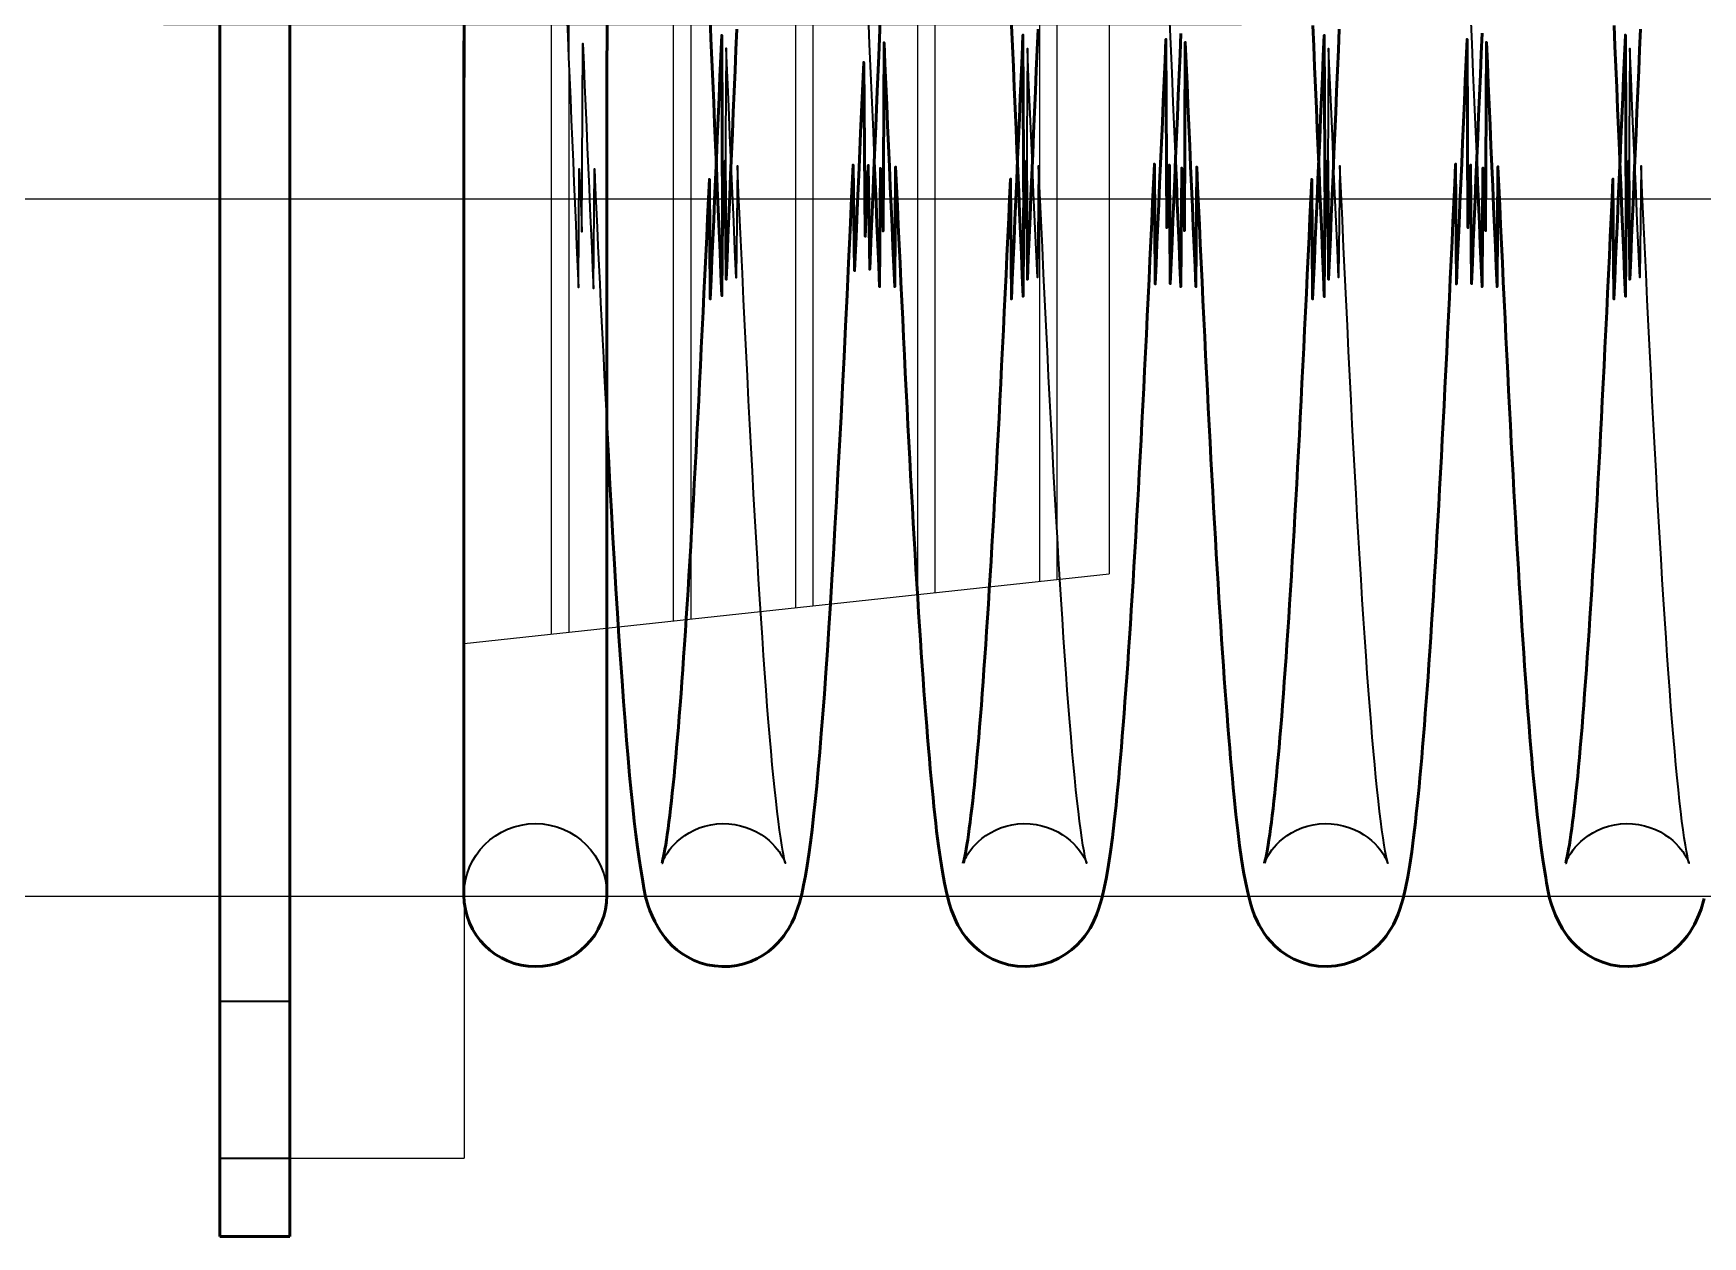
# Model space of a CAD drawing. Header units: millimetres. Extents: x 1448 to 104164, y -19509 to -89.
# Drawn here: x 83556.3 to 83652, y -3072.1 to -3003.2 of the extents above; entities that cross this region are included whole.
import ezdxf

# ---------------------------------------------------------------- set-up
doc = ezdxf.new("R2010")
doc.units = ezdxf.units.MM
doc.header["$LTSCALE"] = 60
doc.header["$MEASUREMENT"] = 0
doc.linetypes.add('CENTERX2', pattern=[101.6, 63.5, -12.7, 12.7, -12.7])
doc.layers.get('0').update_dxf_attribs({"linetype": 'CONTINUOUS'})
doc.layers.add('가려진 것(ISO)', color=7, linetype='CONTINUOUS', lineweight=35)
doc.layers.add('가시적인 것(ISO)', color=7, linetype='CONTINUOUS', lineweight=50)

# ---------------------------------------------------------------- blocks, each defined once
blk = doc.blocks.new('gf')
at = {"color": 3}
for p, q in [((21501219.188, -50950300.35), (21501219.188, -50950430.35)), ((21501229.188, -50950300.35), (21501219.188, -50950300.35)), ((21501229.188, -50950300.35), (21501229.188, -50950430.35)), ((21501219.188, -50950329.85), (21501182.188, -50950333.85)), ((21501207.188, -50950331.148), (21501207.188, -50950399.553)), ((21501213.188, -50950330.499), (21501213.188, -50950400.202)), ((21501214.188, -50950330.391), (21501214.188, -50950400.31)), ((21501199.188, -50950332.012), (21501199.188, -50950398.688)), ((21501200.188, -50950331.904), (21501200.188, -50950398.796)), ((21501206.188, -50950331.256), (21501206.188, -50950399.445)), ((21501192.188, -50950332.769), (21501192.188, -50950397.931)), ((21501193.188, -50950332.661), (21501193.188, -50950398.039)), ((21501182.188, -50950333.85), (21501182.188, -50950396.85)), ((21501185.188, -50950333.526), (21501185.188, -50950397.175)), ((21501186.188, -50950333.418), (21501186.188, -50950397.283)), ((21501219.188, -50950400.85), (21501182.188, -50950396.85)), ((21501229.188, -50950430.35), (21501219.188, -50950430.35))]:
    blk.add_line(p, q, dxfattribs=at)
at = {"color": 1, "linetype": 'CENTERX2'}
blk.add_line((21501236.43, -50950365.35), (21501174.603, -50950365.35), dxfattribs=at)
blk = doc.blocks.new('토션스프링1')
at = {"layer": '가려진 것(ISO)', "flags": 128}
for points in [[(21463404.928, -50955458.59), (21463404.856, -50955460.254), (21463404.785, -50955461.927), (21463404.713, -50955463.607), (21463404.641, -50955465.293), (21463404.569, -50955466.981)], [(21463422.204, -50955458.591), (21463422.132, -50955460.254), (21463422.06, -50955461.926), (21463421.989, -50955463.606), (21463421.917, -50955465.292), (21463421.845, -50955466.982)], [(21463439.479, -50955458.613), (21463439.407, -50955460.277), (21463439.335, -50955461.947), (21463439.264, -50955463.622), (21463439.192, -50955465.301), (21463439.121, -50955466.981)], [(21463456.753, -50955458.644), (21463456.702, -50955459.828), (21463456.651, -50955461.016), (21463456.6, -50955462.209), (21463456.549, -50955463.405), (21463456.497, -50955464.604), (21463456.446, -50955465.805), (21463456.395, -50955467.008), (21463456.344, -50955468.212), (21463456.293, -50955469.416), (21463456.242, -50955470.62), (21463456.191, -50955471.823), (21463456.14, -50955473.024), (21463456.09, -50955474.226), (21463456.039, -50955467.429), (21463455.988, -50955468.632), (21463455.937, -50955469.834), (21463455.886, -50955471.036), (21463455.835, -50955460.236), (21463455.783, -50955461.434), (21463455.732, -50955462.629), (21463455.681, -50955463.82), (21463455.63, -50955465.008), (21463455.579, -50955466.191), (21463455.528, -50955467.368), (21463455.477, -50955468.54), (21463455.426, -50955469.705), (21463455.375, -50955470.864), (21463455.324, -50955472.014), (21463455.273, -50955473.157), (21463455.222, -50955474.291), (21463455.171, -50955467.418), (21463455.12, -50955468.54), (21463455.069, -50955469.653), (21463455.018, -50955470.759), (21463454.967, -50955471.857), (21463454.916, -50955472.946), (21463454.865, -50955474.026), (21463454.814, -50955475.096), (21463454.762, -50955476.155), (21463454.711, -50955477.203), (21463454.66, -50955478.24), (21463454.609, -50955479.265), (21463454.558, -50955480.277), (21463454.507, -50955481.277), (21463454.456, -50955482.262)], [(21463399.472, -50955507.244), (21463399.467, -50955507.229), (21463399.447, -50955507.177), (21463399.407, -50955507.083), (21463399.336, -50955506.94), (21463399.285, -50955506.847), (21463399.22, -50955506.739), (21463399.139, -50955506.616), (21463399.039, -50955506.478), (21463398.916, -50955506.325), (21463398.768, -50955506.162), (21463398.595, -50955505.993), (21463398.394, -50955505.821), (21463398.163, -50955505.652), (21463397.906, -50955505.491), (21463397.626, -50955505.344), (21463397.326, -50955505.217), (21463397.007, -50955505.113), (21463396.673, -50955505.035), (21463396.33, -50955504.985), (21463395.983, -50955504.965), (21463395.636, -50955504.976), (21463395.291, -50955505.017), (21463394.954, -50955505.087), (21463394.631, -50955505.183), (21463394.324, -50955505.304), (21463394.038, -50955505.445), (21463393.774, -50955505.603), (21463393.535, -50955505.77), (21463393.325, -50955505.941), (21463393.143, -50955506.112), (21463392.988, -50955506.278), (21463392.859, -50955506.433), (21463392.752, -50955506.574), (21463392.665, -50955506.702), (21463392.596, -50955506.815), (21463392.541, -50955506.913), (21463392.464, -50955507.065), (21463392.42, -50955507.166), (21463392.398, -50955507.223), (21463392.391, -50955507.244), (21463392.394, -50955507.234), (21463392.404, -50955507.197), (21463392.42, -50955507.136), (21463392.44, -50955507.055), (21463392.486, -50955506.836), (21463392.541, -50955506.549), (21463392.601, -50955506.199), (21463392.666, -50955505.792), (21463392.732, -50955505.333), (21463392.799, -50955504.828), (21463392.866, -50955504.275), (21463392.934, -50955503.674), (21463393.003, -50955503.027), (21463393.073, -50955502.336), (21463393.143, -50955501.601), (21463393.214, -50955500.825), (21463393.285, -50955500.007), (21463393.356, -50955499.15), (21463393.427, -50955498.254), (21463393.498, -50955497.322), (21463393.57, -50955496.353), (21463393.641, -50955495.35), (21463393.712, -50955494.31), (21463393.783, -50955493.232), (21463393.854, -50955492.119), (21463393.926, -50955490.971), (21463393.997, -50955489.79), (21463394.069, -50955488.577), (21463394.141, -50955487.333), (21463394.212, -50955486.061), (21463394.284, -50955484.76), (21463394.355, -50955483.433), (21463394.427, -50955482.08), (21463394.498, -50955480.703), (21463394.57, -50955479.301), (21463394.641, -50955477.873), (21463394.713, -50955476.418), (21463394.784, -50955474.94), (21463394.856, -50955473.44), (21463394.928, -50955471.919), (21463395, -50955470.378), (21463395.071, -50955468.82), (21463395.143, -50955467.246), (21463395.215, -50955473.657), (21463395.287, -50955472.056), (21463395.358, -50955470.443), (21463395.429, -50955468.82), (21463395.501, -50955467.183), (21463395.572, -50955465.534), (21463395.644, -50955463.872), (21463395.716, -50955462.202), (21463395.788, -50955460.523), (21463395.859, -50955470.837), (21463395.931, -50955469.147)], [(21463416.747, -50955507.244), (21463416.743, -50955507.229), (21463416.723, -50955507.177), (21463416.682, -50955507.083), (21463416.612, -50955506.94), (21463416.561, -50955506.847), (21463416.496, -50955506.739), (21463416.415, -50955506.617), (21463416.315, -50955506.478), (21463416.192, -50955506.326), (21463416.045, -50955506.163), (21463415.871, -50955505.994), (21463415.67, -50955505.822), (21463415.439, -50955505.652), (21463415.183, -50955505.491), (21463414.903, -50955505.344), (21463414.603, -50955505.217), (21463414.284, -50955505.114), (21463413.95, -50955505.035), (21463413.607, -50955504.985), (21463413.261, -50955504.965), (21463412.913, -50955504.976), (21463412.568, -50955505.017), (21463412.232, -50955505.086), (21463411.908, -50955505.182), (21463411.602, -50955505.303), (21463411.315, -50955505.445), (21463411.051, -50955505.602), (21463410.812, -50955505.768), (21463410.602, -50955505.94), (21463410.42, -50955506.111), (21463410.265, -50955506.277), (21463410.135, -50955506.432), (21463410.028, -50955506.572), (21463409.94, -50955506.699), (21463409.87, -50955506.811), (21463409.814, -50955506.91), (21463409.739, -50955507.065), (21463409.696, -50955507.166), (21463409.674, -50955507.224), (21463409.667, -50955507.244), (21463409.67, -50955507.234), (21463409.68, -50955507.197), (21463409.695, -50955507.137), (21463409.714, -50955507.056), (21463409.761, -50955506.837), (21463409.817, -50955506.547), (21463409.879, -50955506.195), (21463409.943, -50955505.788), (21463410.008, -50955505.333), (21463410.074, -50955504.827), (21463410.141, -50955504.272), (21463410.21, -50955503.671), (21463410.279, -50955503.023), (21463410.349, -50955502.331), (21463410.419, -50955501.596), (21463410.49, -50955500.819), (21463410.561, -50955500.001), (21463410.632, -50955499.144), (21463410.703, -50955498.25), (21463410.775, -50955497.319), (21463410.845, -50955496.352), (21463410.916, -50955495.347), (21463410.988, -50955494.304), (21463411.059, -50955493.225), (21463411.13, -50955492.111), (21463411.202, -50955490.962), (21463411.274, -50955489.781), (21463411.345, -50955488.569), (21463411.417, -50955487.327), (21463411.488, -50955486.056), (21463411.56, -50955484.757), (21463411.631, -50955483.432), (21463411.703, -50955482.082), (21463411.774, -50955480.705), (21463411.845, -50955479.3), (21463411.917, -50955477.869), (21463411.989, -50955476.413), (21463412.06, -50955474.934), (21463412.132, -50955473.434), (21463412.204, -50955471.913), (21463412.276, -50955470.373), (21463412.347, -50955468.817), (21463412.419, -50955467.245), (21463412.491, -50955473.659), (21463412.562, -50955472.061), (21463412.633, -50955470.451), (21463412.705, -50955468.826), (21463412.776, -50955467.186), (21463412.848, -50955465.534), (21463412.92, -50955463.872), (21463412.992, -50955462.2), (21463413.063, -50955460.521), (21463413.135, -50955470.836), (21463413.207, -50955469.147)], [(21463434.023, -50955507.244), (21463434.018, -50955507.229), (21463433.999, -50955507.177), (21463433.958, -50955507.083), (21463433.887, -50955506.94), (21463433.836, -50955506.847), (21463433.772, -50955506.739), (21463433.69, -50955506.616), (21463433.59, -50955506.478), (21463433.467, -50955506.325), (21463433.32, -50955506.162), (21463433.146, -50955505.993), (21463432.945, -50955505.821), (21463432.715, -50955505.652), (21463432.458, -50955505.491), (21463432.178, -50955505.344), (21463431.877, -50955505.217), (21463431.558, -50955505.113), (21463431.225, -50955505.035), (21463430.882, -50955504.985), (21463430.534, -50955504.965), (21463430.187, -50955504.976), (21463429.843, -50955505.017), (21463429.506, -50955505.087), (21463429.182, -50955505.183), (21463428.876, -50955505.304), (21463428.589, -50955505.445), (21463428.325, -50955505.602), (21463428.087, -50955505.77), (21463427.877, -50955505.941), (21463427.695, -50955506.112), (21463427.54, -50955506.278), (21463427.41, -50955506.433), (21463427.304, -50955506.574), (21463427.217, -50955506.702), (21463427.147, -50955506.815), (21463427.092, -50955506.913), (21463427.016, -50955507.065), (21463426.972, -50955507.166), (21463426.95, -50955507.223), (21463426.942, -50955507.244), (21463426.945, -50955507.234), (21463426.956, -50955507.197), (21463426.972, -50955507.136), (21463426.991, -50955507.055), (21463427.037, -50955506.837), (21463427.092, -50955506.549), (21463427.153, -50955506.199), (21463427.217, -50955505.791), (21463427.283, -50955505.334), (21463427.35, -50955504.829), (21463427.417, -50955504.275), (21463427.486, -50955503.674), (21463427.555, -50955503.027), (21463427.624, -50955502.336), (21463427.695, -50955501.601), (21463427.765, -50955500.824), (21463427.836, -50955500.007), (21463427.907, -50955499.15), (21463427.979, -50955498.254), (21463428.05, -50955497.322), (21463428.121, -50955496.354), (21463428.192, -50955495.351), (21463428.263, -50955494.31), (21463428.334, -50955493.232), (21463428.406, -50955492.118), (21463428.477, -50955490.97), (21463428.549, -50955489.789), (21463428.62, -50955488.576), (21463428.692, -50955487.333), (21463428.764, -50955486.06), (21463428.835, -50955484.76), (21463428.907, -50955483.433), (21463428.978, -50955482.081), (21463429.05, -50955480.705), (21463429.121, -50955479.302), (21463429.193, -50955477.873), (21463429.264, -50955476.418), (21463429.336, -50955474.94), (21463429.408, -50955473.439), (21463429.479, -50955471.918), (21463429.551, -50955470.378), (21463429.623, -50955468.82), (21463429.695, -50955467.246), (21463429.766, -50955473.658), (21463429.838, -50955472.057), (21463429.909, -50955470.445), (21463429.981, -50955468.822), (21463430.052, -50955467.185), (21463430.124, -50955465.534), (21463430.196, -50955463.873), (21463430.267, -50955462.202), (21463430.339, -50955460.522), (21463430.411, -50955470.837), (21463430.483, -50955469.147)], [(21463451.299, -50955507.244), (21463451.294, -50955507.229), (21463451.275, -50955507.177), (21463451.234, -50955507.083), (21463451.163, -50955506.94), (21463451.112, -50955506.847), (21463451.048, -50955506.739), (21463450.967, -50955506.617), (21463450.866, -50955506.478), (21463450.744, -50955506.326), (21463450.597, -50955506.163), (21463450.424, -50955505.994), (21463450.222, -50955505.822), (21463449.992, -50955505.653), (21463449.735, -50955505.492), (21463449.456, -50955505.345), (21463449.156, -50955505.218), (21463448.836, -50955505.114), (21463448.503, -50955505.036), (21463448.16, -50955504.985), (21463447.814, -50955504.965), (21463447.466, -50955504.976), (21463447.122, -50955505.017), (21463446.785, -50955505.086), (21463446.462, -50955505.182), (21463446.155, -50955505.302), (21463445.868, -50955505.444), (21463445.604, -50955505.601), (21463445.365, -50955505.767), (21463445.155, -50955505.939), (21463444.973, -50955506.11), (21463444.818, -50955506.275), (21463444.688, -50955506.43), (21463444.581, -50955506.572), (21463444.494, -50955506.701), (21463444.424, -50955506.814), (21463444.369, -50955506.911), (21463444.292, -50955507.064), (21463444.248, -50955507.165), (21463444.226, -50955507.223), (21463444.218, -50955507.244), (21463444.221, -50955507.235), (21463444.231, -50955507.198), (21463444.247, -50955507.137), (21463444.267, -50955507.055), (21463444.315, -50955506.833), (21463444.369, -50955506.549), (21463444.426, -50955506.205), (21463444.487, -50955505.805), (21463444.551, -50955505.349), (21463444.617, -50955504.841), (21463444.686, -50955504.282), (21463444.756, -50955503.676), (21463444.827, -50955503.023), (21463444.899, -50955502.326), (21463444.971, -50955501.589), (21463445.043, -50955500.811), (21463445.114, -50955499.997), (21463445.184, -50955499.145), (21463445.255, -50955498.251), (21463445.326, -50955497.318), (21463445.397, -50955496.346), (21463445.468, -50955495.336), (21463445.54, -50955494.291), (21463445.611, -50955493.21), (21463445.683, -50955492.096), (21463445.754, -50955490.949), (21463445.826, -50955489.771), (21463445.897, -50955488.563), (21463445.968, -50955487.326), (21463446.04, -50955486.06), (21463446.111, -50955484.763), (21463446.183, -50955483.436), (21463446.254, -50955482.08), (21463446.326, -50955480.697), (21463446.397, -50955479.288), (21463446.469, -50955477.854), (21463446.541, -50955476.397), (21463446.613, -50955474.919), (21463446.684, -50955473.421), (21463446.756, -50955471.905), (21463446.827, -50955470.371), (21463446.899, -50955468.822), (21463446.97, -50955467.256), (21463447.042, -50955473.671), (21463447.113, -50955472.068), (21463447.185, -50955470.45), (21463447.257, -50955468.818), (21463447.328, -50955467.174), (21463447.4, -50955465.519), (21463447.472, -50955463.856), (21463447.544, -50955462.185), (21463447.615, -50955460.509), (21463447.687, -50955470.829), (21463447.758, -50955469.147)]]:
    blk.add_lwpolyline(points, dxfattribs=at)
at = {"layer": '가려진 것(ISO)'}
blk.add_arc((21463458.556, -50955509.064), 4.1, 0, 180, dxfattribs=at)
at = {"layer": '가시적인 것(ISO)', "flags": 128}
for points in [[(21463395.177, -50955459.413), (21463395.228, -50955460.597), (21463395.279, -50955461.786), (21463395.33, -50955462.978), (21463395.381, -50955464.173), (21463395.432, -50955465.37), (21463395.483, -50955466.568), (21463395.534, -50955467.767), (21463395.585, -50955468.966), (21463395.636, -50955470.165), (21463395.686, -50955471.363), (21463395.737, -50955472.561), (21463395.788, -50955473.761), (21463395.839, -50955466.961), (21463395.889, -50955468.161), (21463395.94, -50955469.361), (21463395.991, -50955470.559), (21463396.042, -50955459.756), (21463396.093, -50955460.951), (21463396.144, -50955462.142), (21463396.195, -50955463.331), (21463396.246, -50955464.515), (21463396.297, -50955465.694), (21463396.348, -50955466.868), (21463396.399, -50955468.036), (21463396.45, -50955469.198), (21463396.5, -50955470.352), (21463396.551, -50955471.499), (21463396.602, -50955472.637), (21463396.653, -50955473.77), (21463396.703, -50955474.895), (21463396.754, -50955468.014), (21463396.805, -50955469.126), (21463396.856, -50955470.23), (21463396.907, -50955471.326), (21463396.958, -50955472.413), (21463397.009, -50955473.49), (21463397.06, -50955474.557), (21463397.111, -50955475.613), (21463397.162, -50955476.659), (21463397.212, -50955477.692), (21463397.263, -50955478.714), (21463397.314, -50955479.722), (21463397.365, -50955480.718), (21463397.416, -50955481.699), (21463397.466, -50955482.666), (21463397.517, -50955483.619), (21463397.568, -50955484.559), (21463397.618, -50955485.486), (21463397.669, -50955486.4), (21463397.72, -50955487.3), (21463397.771, -50955488.185), (21463397.822, -50955489.055), (21463397.872, -50955489.91), (21463397.923, -50955490.749), (21463397.974, -50955491.572), (21463398.025, -50955492.378), (21463398.075, -50955493.166), (21463398.126, -50955493.937), (21463398.177, -50955494.69), (21463398.227, -50955495.425), (21463398.278, -50955496.14), (21463398.328, -50955496.836), (21463398.378, -50955497.513), (21463398.429, -50955498.172), (21463398.479, -50955498.813), (21463398.529, -50955499.434), (21463398.58, -50955500.036), (21463398.63, -50955500.618), (21463398.68, -50955501.18), (21463398.73, -50955501.72), (21463398.779, -50955502.24), (21463398.829, -50955502.738), (21463398.878, -50955503.214), (21463398.927, -50955503.667), (21463398.976, -50955504.098), (21463399.024, -50955504.505), (21463399.072, -50955504.889), (21463399.12, -50955505.25), (21463399.167, -50955505.587), (21463399.213, -50955505.897), (21463399.257, -50955506.181), (21463399.3, -50955506.435), (21463399.341, -50955506.66), (21463399.379, -50955506.854), (21463399.413, -50955507.014), (21463399.442, -50955507.137), (21463399.463, -50955507.216), (21463399.472, -50955507.244)], [(21463395.931, -50955469.147), (21463395.982, -50955467.946), (21463396.033, -50955474.743), (21463396.084, -50955473.54), (21463396.135, -50955472.338), (21463396.186, -50955471.136), (21463396.237, -50955469.936), (21463396.287, -50955468.738), (21463396.338, -50955467.543), (21463396.389, -50955466.347), (21463396.439, -50955465.152), (21463396.49, -50955463.958), (21463396.541, -50955462.766), (21463396.592, -50955461.575), (21463396.643, -50955460.388), (21463396.694, -50955459.204)], [(21463412.453, -50955459.419), (21463412.504, -50955460.603), (21463412.555, -50955461.792), (21463412.606, -50955462.983), (21463412.657, -50955464.177), (21463412.708, -50955465.372), (21463412.759, -50955466.569), (21463412.81, -50955467.766), (21463412.861, -50955468.964), (21463412.911, -50955470.161), (21463412.962, -50955471.359), (21463413.013, -50955472.559), (21463413.063, -50955473.761), (21463413.114, -50955466.962), (21463413.165, -50955468.164), (21463413.216, -50955469.365), (21463413.267, -50955470.564), (21463413.318, -50955459.762), (21463413.369, -50955460.956), (21463413.42, -50955462.148), (21463413.471, -50955463.336), (21463413.522, -50955464.519), (21463413.573, -50955465.698), (21463413.624, -50955466.871), (21463413.675, -50955468.037), (21463413.725, -50955469.197), (21463413.776, -50955470.349), (21463413.827, -50955471.494), (21463413.877, -50955472.634), (21463413.928, -50955473.768), (21463413.979, -50955474.895), (21463414.03, -50955468.016), (21463414.081, -50955469.129), (21463414.132, -50955470.234), (21463414.183, -50955471.33), (21463414.234, -50955472.417), (21463414.285, -50955473.494), (21463414.336, -50955474.561), (21463414.387, -50955475.618), (21463414.437, -50955476.662), (21463414.488, -50955477.695), (21463414.539, -50955478.715), (21463414.59, -50955479.722), (21463414.641, -50955480.716), (21463414.691, -50955481.695), (21463414.742, -50955482.662), (21463414.793, -50955483.616), (21463414.843, -50955484.558), (21463414.894, -50955485.486), (21463414.945, -50955486.401), (21463414.996, -50955487.302), (21463415.047, -50955488.187), (21463415.097, -50955489.058), (21463415.148, -50955489.913), (21463415.199, -50955490.752), (21463415.25, -50955491.575), (21463415.301, -50955492.38), (21463415.351, -50955493.168), (21463415.402, -50955493.939), (21463415.452, -50955494.69), (21463415.503, -50955495.423), (21463415.553, -50955496.137), (21463415.604, -50955496.834), (21463415.654, -50955497.512), (21463415.704, -50955498.172), (21463415.755, -50955498.813), (21463415.805, -50955499.434), (21463415.855, -50955500.037), (21463415.906, -50955500.619), (21463415.956, -50955501.181), (21463416.005, -50955501.721), (21463416.055, -50955502.241), (21463416.105, -50955502.739), (21463416.154, -50955503.214), (21463416.203, -50955503.667), (21463416.251, -50955504.097), (21463416.3, -50955504.505), (21463416.348, -50955504.89), (21463416.396, -50955505.251), (21463416.443, -50955505.587), (21463416.489, -50955505.898), (21463416.533, -50955506.18), (21463416.576, -50955506.435), (21463416.616, -50955506.66), (21463416.654, -50955506.854), (21463416.689, -50955507.014), (21463416.718, -50955507.137), (21463416.739, -50955507.216), (21463416.747, -50955507.244)], [(21463413.207, -50955469.147), (21463413.258, -50955467.947), (21463413.309, -50955474.745), (21463413.36, -50955473.544), (21463413.41, -50955472.344), (21463413.461, -50955471.145), (21463413.512, -50955469.947), (21463413.563, -50955468.749), (21463413.613, -50955467.551), (21463413.664, -50955466.353), (21463413.715, -50955465.156), (21463413.766, -50955463.96), (21463413.817, -50955462.766), (21463413.868, -50955461.575), (21463413.919, -50955460.387), (21463413.97, -50955459.203)], [(21463429.729, -50955459.413), (21463429.78, -50955460.598), (21463429.831, -50955461.786), (21463429.882, -50955462.978), (21463429.933, -50955464.173), (21463429.984, -50955465.37), (21463430.035, -50955466.568), (21463430.086, -50955467.767), (21463430.136, -50955468.966), (21463430.187, -50955470.165), (21463430.238, -50955471.363), (21463430.288, -50955472.561), (21463430.339, -50955473.761), (21463430.39, -50955466.961), (21463430.441, -50955468.161), (21463430.492, -50955469.361), (21463430.543, -50955470.559), (21463430.594, -50955459.756), (21463430.645, -50955460.951), (21463430.696, -50955462.143), (21463430.747, -50955463.331), (21463430.798, -50955464.515), (21463430.849, -50955465.694), (21463430.899, -50955466.868), (21463430.95, -50955468.036), (21463431.001, -50955469.198), (21463431.052, -50955470.352), (21463431.103, -50955471.499), (21463431.153, -50955472.637), (21463431.204, -50955473.769), (21463431.255, -50955474.895), (21463431.306, -50955468.015), (21463431.357, -50955469.126), (21463431.407, -50955470.23), (21463431.458, -50955471.326), (21463431.509, -50955472.413), (21463431.56, -50955473.49), (21463431.611, -50955474.557), (21463431.662, -50955475.614), (21463431.713, -50955476.659), (21463431.764, -50955477.693), (21463431.815, -50955478.714), (21463431.866, -50955479.723), (21463431.916, -50955480.718), (21463431.967, -50955481.699), (21463432.018, -50955482.666), (21463432.068, -50955483.619), (21463432.119, -50955484.559), (21463432.17, -50955485.486), (21463432.221, -50955486.4), (21463432.271, -50955487.3), (21463432.322, -50955488.185), (21463432.373, -50955489.055), (21463432.424, -50955489.91), (21463432.475, -50955490.749), (21463432.525, -50955491.572), (21463432.576, -50955492.378), (21463432.627, -50955493.166), (21463432.678, -50955493.937), (21463432.728, -50955494.69), (21463432.779, -50955495.425), (21463432.829, -50955496.14), (21463432.879, -50955496.836), (21463432.93, -50955497.513), (21463432.98, -50955498.172), (21463433.03, -50955498.813), (21463433.081, -50955499.434), (21463433.131, -50955500.036), (21463433.181, -50955500.618), (21463433.231, -50955501.18), (21463433.281, -50955501.72), (21463433.331, -50955502.24), (21463433.38, -50955502.738), (21463433.43, -50955503.214), (21463433.478, -50955503.667), (21463433.527, -50955504.098), (21463433.575, -50955504.505), (21463433.623, -50955504.889), (21463433.671, -50955505.25), (21463433.718, -50955505.587), (21463433.764, -50955505.897), (21463433.809, -50955506.181), (21463433.852, -50955506.435), (21463433.892, -50955506.66), (21463433.93, -50955506.854), (21463433.965, -50955507.014), (21463433.994, -50955507.137), (21463434.015, -50955507.216), (21463434.023, -50955507.244)], [(21463430.483, -50955469.147), (21463430.534, -50955467.946), (21463430.585, -50955474.743), (21463430.636, -50955473.541), (21463430.686, -50955472.339), (21463430.737, -50955471.138), (21463430.788, -50955469.938), (21463430.839, -50955468.741), (21463430.889, -50955467.545), (21463430.94, -50955466.349), (21463430.991, -50955465.153), (21463431.042, -50955463.959), (21463431.093, -50955462.766), (21463431.144, -50955461.576), (21463431.195, -50955460.388), (21463431.246, -50955459.204)], [(21463447.005, -50955459.419), (21463447.056, -50955460.604), (21463447.107, -50955461.792), (21463447.158, -50955462.983), (21463447.209, -50955464.177), (21463447.26, -50955465.372), (21463447.31, -50955466.568), (21463447.361, -50955467.765), (21463447.412, -50955468.962), (21463447.463, -50955470.159), (21463447.513, -50955471.358), (21463447.564, -50955472.559), (21463447.615, -50955473.76), (21463447.666, -50955466.962), (21463447.717, -50955468.164), (21463447.768, -50955469.365), (21463447.819, -50955470.565), (21463447.87, -50955459.762), (21463447.921, -50955460.957), (21463447.972, -50955462.149), (21463448.023, -50955463.336), (21463448.074, -50955464.52), (21463448.124, -50955465.698), (21463448.175, -50955466.87), (21463448.226, -50955468.036), (21463448.277, -50955469.196), (21463448.327, -50955470.347), (21463448.378, -50955471.493), (21463448.429, -50955472.633), (21463448.48, -50955473.767), (21463448.531, -50955474.895), (21463448.581, -50955468.016), (21463448.632, -50955469.129), (21463448.683, -50955470.234), (21463448.734, -50955471.331), (21463448.785, -50955472.418), (21463448.836, -50955473.495), (21463448.887, -50955474.562), (21463448.938, -50955475.618), (21463448.989, -50955476.663), (21463449.04, -50955477.695), (21463449.091, -50955478.715), (21463449.141, -50955479.722), (21463449.192, -50955480.715), (21463449.243, -50955481.694), (21463449.293, -50955482.661), (21463449.344, -50955483.616), (21463449.395, -50955484.558), (21463449.446, -50955485.486), (21463449.496, -50955486.401), (21463449.547, -50955487.302), (21463449.598, -50955488.188), (21463449.649, -50955489.059), (21463449.7, -50955489.914), (21463449.751, -50955490.753), (21463449.801, -50955491.575), (21463449.852, -50955492.381), (21463449.903, -50955493.169), (21463449.953, -50955493.939), (21463450.004, -50955494.69), (21463450.054, -50955495.423), (21463450.105, -50955496.137), (21463450.155, -50955496.833), (21463450.205, -50955497.511), (21463450.256, -50955498.171), (21463450.306, -50955498.813), (21463450.357, -50955499.435), (21463450.407, -50955500.037), (21463450.457, -50955500.619), (21463450.507, -50955501.181), (21463450.557, -50955501.722), (21463450.607, -50955502.241), (21463450.656, -50955502.739), (21463450.705, -50955503.214), (21463450.754, -50955503.667), (21463450.803, -50955504.097), (21463450.851, -50955504.505), (21463450.9, -50955504.89), (21463450.947, -50955505.251), (21463450.994, -50955505.588), (21463451.04, -50955505.898), (21463451.084, -50955506.18), (21463451.127, -50955506.435), (21463451.168, -50955506.66), (21463451.206, -50955506.854), (21463451.241, -50955507.014), (21463451.27, -50955507.137), (21463451.291, -50955507.216), (21463451.299, -50955507.244)], [(21463447.758, -50955469.147), (21463447.811, -50955467.918), (21463447.863, -50955474.688), (21463447.915, -50955473.456), (21463447.967, -50955472.223), (21463448.019, -50955470.99), (21463448.071, -50955469.757), (21463448.124, -50955468.526), (21463448.176, -50955467.296), (21463448.228, -50955466.067), (21463448.28, -50955464.839), (21463448.332, -50955463.612), (21463448.385, -50955462.387), (21463448.437, -50955461.165), (21463448.489, -50955459.945), (21463448.542, -50955458.729)], [(21463462.647, -50955459.147), (21463462.649, -50955460.366), (21463462.651, -50955461.589), (21463462.652, -50955462.815), (21463462.654, -50955464.045), (21463462.654, -50955465.277), (21463462.655, -50955466.511), (21463462.655, -50955467.746), (21463462.656, -50955468.981), (21463462.656, -50955470.217), (21463462.656, -50955471.451), (21463462.656, -50955472.684), (21463462.656, -50955473.919), (21463462.656, -50955467.154), (21463462.656, -50955468.389), (21463462.656, -50955469.624), (21463462.656, -50955470.858), (21463462.656, -50955460.09), (21463462.656, -50955461.32), (21463462.656, -50955462.547), (21463462.656, -50955463.769), (21463462.656, -50955464.988), (21463462.656, -50955466.201), (21463462.656, -50955467.409), (21463462.656, -50955468.61), (21463462.656, -50955469.804), (21463462.656, -50955470.99), (21463462.656, -50955472.168), (21463462.656, -50955473.338), (21463462.656, -50955474.5), (21463462.656, -50955467.656), (21463462.656, -50955468.804), (21463462.656, -50955469.944), (21463462.656, -50955471.076), (21463462.656, -50955472.199), (21463462.656, -50955473.312), (21463462.656, -50955474.414), (21463462.656, -50955475.506), (21463462.656, -50955476.587), (21463462.656, -50955477.655), (21463462.656, -50955478.711), (21463462.656, -50955479.753), (21463462.656, -50955480.782), (21463462.656, -50955481.796), (21463462.656, -50955482.795), (21463462.656, -50955483.778), (21463462.656, -50955484.748), (21463462.656, -50955485.704), (21463462.656, -50955486.646), (21463462.656, -50955487.573), (21463462.656, -50955488.485), (21463462.656, -50955489.381), (21463462.656, -50955490.262), (21463462.656, -50955491.126), (21463462.656, -50955491.974), (21463462.656, -50955492.804), (21463462.656, -50955493.616), (21463462.656, -50955494.41), (21463462.656, -50955495.185), (21463462.656, -50955495.941), (21463462.656, -50955496.678), (21463462.656, -50955497.394), (21463462.656, -50955498.09), (21463462.656, -50955498.766), (21463462.656, -50955499.423), (21463462.656, -50955500.06), (21463462.656, -50955500.678), (21463462.656, -50955501.275), (21463462.656, -50955501.852), (21463462.656, -50955502.409), (21463462.656, -50955502.945), (21463462.656, -50955503.46), (21463462.656, -50955503.953), (21463462.656, -50955504.425), (21463462.656, -50955504.874), (21463462.656, -50955505.302), (21463462.656, -50955505.706), (21463462.656, -50955506.088), (21463462.656, -50955506.447), (21463462.656, -50955506.783), (21463462.656, -50955507.095), (21463462.656, -50955507.385), (21463462.656, -50955507.653), (21463462.656, -50955507.897), (21463462.656, -50955508.118), (21463462.656, -50955508.316), (21463462.656, -50955508.491), (21463462.656, -50955508.633), (21463462.656, -50955508.737), (21463462.656, -50955508.816), (21463462.656, -50955508.933), (21463462.656, -50955509.064)], [(21463404.569, -50955466.981), (21463404.518, -50955468.181), (21463404.467, -50955469.381), (21463404.417, -50955470.581), (21463404.366, -50955471.78), (21463404.315, -50955472.977), (21463404.265, -50955474.175), (21463404.214, -50955467.374), (21463404.163, -50955468.573), (21463404.112, -50955469.772), (21463404.061, -50955470.97), (21463404.01, -50955460.166), (21463403.959, -50955461.36), (21463403.908, -50955462.551), (21463403.857, -50955463.739), (21463403.806, -50955464.923), (21463403.755, -50955466.102), (21463403.705, -50955467.276), (21463403.654, -50955468.445), (21463403.603, -50955469.607), (21463403.552, -50955470.762), (21463403.501, -50955471.909), (21463403.45, -50955473.048), (21463403.4, -50955474.179), (21463403.349, -50955467.304), (21463403.298, -50955468.422), (21463403.247, -50955469.533), (21463403.197, -50955470.636), (21463403.146, -50955471.732), (21463403.095, -50955472.818), (21463403.044, -50955473.895), (21463402.993, -50955474.963), (21463402.942, -50955476.02), (21463402.891, -50955477.066), (21463402.84, -50955478.101), (21463402.789, -50955479.125), (21463402.738, -50955480.135), (21463402.687, -50955481.133), (21463402.636, -50955482.117), (21463402.585, -50955483.087), (21463402.535, -50955484.043), (21463402.484, -50955484.985), (21463402.433, -50955485.914), (21463402.382, -50955486.83), (21463402.331, -50955487.732), (21463402.28, -50955488.621), (21463402.229, -50955489.495), (21463402.178, -50955490.354), (21463402.127, -50955491.198), (21463402.076, -50955492.027), (21463402.025, -50955492.84), (21463401.974, -50955493.637), (21463401.923, -50955494.417), (21463401.871, -50955495.18), (21463401.82, -50955495.925), (21463401.769, -50955496.653), (21463401.718, -50955497.363), (21463401.667, -50955498.054), (21463401.616, -50955498.726), (21463401.565, -50955499.38), (21463401.514, -50955500.015), (21463401.463, -50955500.632), (21463401.412, -50955501.231), (21463401.361, -50955501.812), (21463401.309, -50955502.375), (21463401.258, -50955502.92), (21463401.206, -50955503.446), (21463401.101, -50955504.446), (21463400.995, -50955505.374), (21463400.886, -50955506.231), (21463400.775, -50955507.018), (21463400.661, -50955507.733), (21463400.609, -50955508.059), (21463400.562, -50955508.367), (21463400.456, -50955508.956), (21463400.387, -50955509.251), (21463400.3, -50955509.554), (21463400.188, -50955509.874), (21463400.047, -50955510.216), (21463399.871, -50955510.588), (21463399.768, -50955510.788), (21463399.648, -50955511.002), (21463399.502, -50955511.234), (21463399.324, -50955511.479), (21463399.108, -50955511.736), (21463398.848, -50955512.001), (21463398.54, -50955512.264), (21463398.185, -50955512.513), (21463397.782, -50955512.736), (21463397.34, -50955512.921), (21463396.869, -50955513.059), (21463396.377, -50955513.14), (21463395.874, -50955513.163), (21463395.372, -50955513.127), (21463394.885, -50955513.032), (21463394.419, -50955512.883), (21463393.985, -50955512.689), (21463393.594, -50955512.46), (21463393.249, -50955512.206), (21463392.951, -50955511.94), (21463392.701, -50955511.675), (21463392.495, -50955511.42), (21463392.326, -50955511.178), (21463392.186, -50955510.952), (21463392.071, -50955510.743), (21463391.974, -50955510.548), (21463391.821, -50955510.193), (21463391.702, -50955509.869), (21463391.519, -50955509.262)], [(21463421.845, -50955466.982), (21463421.794, -50955468.182), (21463421.743, -50955469.384), (21463421.692, -50955470.585), (21463421.641, -50955471.786), (21463421.591, -50955472.986), (21463421.54, -50955474.184), (21463421.489, -50955467.381), (21463421.439, -50955468.578), (21463421.388, -50955469.775), (21463421.337, -50955470.971), (21463421.286, -50955460.166), (21463421.235, -50955461.359), (21463421.184, -50955462.55), (21463421.133, -50955463.737), (21463421.082, -50955464.921), (21463421.031, -50955466.101), (21463420.98, -50955467.276), (21463420.929, -50955468.445), (21463420.878, -50955469.608), (21463420.828, -50955470.765), (21463420.777, -50955471.914), (21463420.726, -50955473.055), (21463420.675, -50955474.188), (21463420.624, -50955467.312), (21463420.574, -50955468.428), (21463420.523, -50955469.538), (21463420.472, -50955470.639), (21463420.421, -50955471.733), (21463420.37, -50955472.819), (21463420.32, -50955473.895), (21463420.269, -50955474.962), (21463420.218, -50955476.019), (21463420.167, -50955477.065), (21463420.116, -50955478.1), (21463420.065, -50955479.124), (21463420.014, -50955480.135), (21463419.963, -50955481.134), (21463419.912, -50955482.12), (21463419.861, -50955483.092), (21463419.81, -50955484.05), (21463419.759, -50955484.993), (21463419.708, -50955485.921), (21463419.658, -50955486.835), (21463419.607, -50955487.736), (21463419.556, -50955488.623), (21463419.505, -50955489.496), (21463419.454, -50955490.355), (21463419.403, -50955491.198), (21463419.352, -50955492.027), (21463419.301, -50955492.839), (21463419.25, -50955493.636), (21463419.198, -50955494.416), (21463419.147, -50955495.179), (21463419.096, -50955495.925), (21463419.045, -50955496.654), (21463418.993, -50955497.364), (21463418.942, -50955498.057), (21463418.891, -50955498.731), (21463418.84, -50955499.386), (21463418.789, -50955500.021), (21463418.738, -50955500.638), (21463418.687, -50955501.236), (21463418.636, -50955501.816), (21463418.585, -50955502.377), (21463418.534, -50955502.92), (21463418.483, -50955503.444), (21463418.379, -50955504.44), (21463418.273, -50955505.366), (21463418.165, -50955506.222), (21463418.053, -50955507.011), (21463417.936, -50955507.733), (21463417.815, -50955508.39), (21463417.683, -50955508.999), (21463417.522, -50955509.597), (21463417.425, -50955509.904), (21463417.307, -50955510.231), (21463417.147, -50955510.592), (21463417.044, -50955510.79), (21463416.922, -50955511.003), (21463416.777, -50955511.232), (21463416.599, -50955511.478), (21463416.384, -50955511.735), (21463416.124, -50955512.001), (21463415.816, -50955512.264), (21463415.461, -50955512.513), (21463415.057, -50955512.736), (21463414.616, -50955512.921), (21463414.145, -50955513.059), (21463413.653, -50955513.14), (21463413.149, -50955513.163), (21463412.648, -50955513.127), (21463412.161, -50955513.032), (21463411.694, -50955512.883), (21463411.261, -50955512.689), (21463410.87, -50955512.46), (21463410.525, -50955512.205), (21463410.226, -50955511.94), (21463409.977, -50955511.676), (21463409.771, -50955511.42), (21463409.601, -50955511.178), (21463409.462, -50955510.952), (21463409.346, -50955510.743), (21463409.249, -50955510.548), (21463409.097, -50955510.193), (21463408.977, -50955509.868), (21463408.796, -50955509.263), (21463408.656, -50955508.666), (21463408.528, -50955508.026), (21463408.409, -50955507.331), (21463408.296, -50955506.578), (21463408.189, -50955505.761), (21463408.085, -50955504.877), (21463408.033, -50955504.408), (21463407.982, -50955503.92), (21463407.931, -50955503.414), (21463407.879, -50955502.887), (21463407.827, -50955502.341), (21463407.775, -50955501.774), (21463407.724, -50955501.188), (21463407.672, -50955500.582), (21463407.62, -50955499.957), (21463407.569, -50955499.313), (21463407.517, -50955498.65), (21463407.466, -50955497.969), (21463407.414, -50955497.271), (21463407.363, -50955496.555), (21463407.311, -50955495.821), (21463407.26, -50955495.071), (21463407.208, -50955494.304), (21463407.157, -50955493.521), (21463407.106, -50955492.722), (21463407.055, -50955491.908), (21463407.004, -50955491.078), (21463406.953, -50955490.233), (21463406.902, -50955489.373), (21463406.851, -50955488.499), (21463406.8, -50955487.611), (21463406.749, -50955486.709), (21463406.698, -50955485.793), (21463406.648, -50955484.86), (21463406.597, -50955483.913), (21463406.546, -50955482.952), (21463406.495, -50955481.976), (21463406.444, -50955480.988), (21463406.393, -50955479.986), (21463406.342, -50955478.972), (21463406.291, -50955477.947), (21463406.24, -50955476.91), (21463406.189, -50955475.862), (21463406.138, -50955474.804), (21463406.087, -50955473.737), (21463406.036, -50955472.66), (21463405.985, -50955471.574), (21463405.934, -50955470.48), (21463405.884, -50955469.379), (21463405.833, -50955468.27), (21463405.782, -50955467.152), (21463405.732, -50955474.025), (21463405.681, -50955472.889), (21463405.63, -50955471.745), (21463405.579, -50955470.594), (21463405.528, -50955469.435), (21463405.477, -50955468.27), (21463405.426, -50955467.1), (21463405.375, -50955465.924), (21463405.324, -50955464.744), (21463405.273, -50955463.56), (21463405.222, -50955462.372), (21463405.171, -50955461.182), (21463405.12, -50955459.989), (21463405.07, -50955470.795), (21463405.019, -50955469.6), (21463404.968, -50955468.405), (21463404.917, -50955467.209), (21463404.867, -50955474.011), (21463404.816, -50955472.811), (21463404.765, -50955471.61), (21463404.714, -50955470.407), (21463404.663, -50955469.205), (21463404.612, -50955468.002), (21463404.561, -50955466.801), (21463404.51, -50955465.601), (21463404.46, -50955464.404), (21463404.409, -50955463.209), (21463404.358, -50955462.018), (21463404.307, -50955460.83), (21463404.256, -50955459.648)], [(21463439.121, -50955466.981), (21463439.07, -50955468.177), (21463439.019, -50955469.376), (21463438.968, -50955470.577), (21463438.917, -50955471.779), (21463438.866, -50955472.982), (21463438.816, -50955474.186), (21463438.765, -50955467.39), (21463438.714, -50955468.593), (21463438.663, -50955469.794), (21463438.612, -50955470.994), (21463438.561, -50955460.191), (21463438.51, -50955461.384), (21463438.459, -50955462.574), (21463438.408, -50955463.759), (21463438.357, -50955464.939), (21463438.307, -50955466.113), (21463438.256, -50955467.281), (21463438.205, -50955468.444), (21463438.154, -50955469.603), (21463438.104, -50955470.757), (21463438.053, -50955471.905), (21463438.002, -50955473.048), (21463437.951, -50955474.185), (21463437.9, -50955467.315), (21463437.849, -50955468.437), (21463437.798, -50955469.552), (21463437.747, -50955470.657), (21463437.696, -50955471.754), (21463437.645, -50955472.841), (21463437.594, -50955473.918), (21463437.543, -50955474.984), (21463437.492, -50955476.039), (21463437.442, -50955477.081), (21463437.391, -50955478.112), (21463437.34, -50955479.129), (21463437.289, -50955480.135), (21463437.239, -50955481.13), (21463437.188, -50955482.113), (21463437.137, -50955483.085), (21463437.086, -50955484.044), (21463437.035, -50955484.99), (21463436.984, -50955485.923), (21463436.933, -50955486.842), (21463436.882, -50955487.747), (21463436.831, -50955488.638), (21463436.78, -50955489.513), (21463436.729, -50955490.373), (21463436.678, -50955491.217), (21463436.627, -50955492.045), (21463436.576, -50955492.856), (21463436.525, -50955493.65), (21463436.474, -50955494.426), (21463436.423, -50955495.184), (21463436.372, -50955495.926), (21463436.321, -50955496.651), (21463436.27, -50955497.359), (21463436.219, -50955498.049), (21463436.167, -50955498.723), (21463436.116, -50955499.379), (21463436.065, -50955500.018), (21463436.013, -50955500.639), (21463435.962, -50955501.241), (21463435.91, -50955501.826), (21463435.858, -50955502.392), (21463435.806, -50955502.94), (21463435.753, -50955503.469), (21463435.701, -50955503.979), (21463435.648, -50955504.469), (21463435.596, -50955504.941), (21463435.543, -50955505.393), (21463435.489, -50955505.826), (21463435.436, -50955506.239), (21463435.328, -50955507.014), (21463435.214, -50955507.727), (21463435.092, -50955508.386), (21463434.959, -50955508.999), (21463434.81, -50955509.588), (21463434.712, -50955509.895), (21463434.585, -50955510.225), (21463434.42, -50955510.589), (21463434.32, -50955510.787), (21463434.2, -50955511.002), (21463434.054, -50955511.233), (21463433.876, -50955511.477), (21463433.661, -50955511.734), (21463433.401, -50955511.999), (21463433.094, -50955512.263), (21463432.739, -50955512.512), (21463432.336, -50955512.735), (21463431.894, -50955512.92), (21463431.423, -50955513.058), (21463430.931, -50955513.14), (21463430.428, -50955513.163), (21463429.927, -50955513.127), (21463429.439, -50955513.033), (21463428.973, -50955512.884), (21463428.539, -50955512.69), (21463428.148, -50955512.461), (21463427.802, -50955512.207), (21463427.504, -50955511.941), (21463427.254, -50955511.677), (21463427.048, -50955511.422), (21463426.878, -50955511.179), (21463426.738, -50955510.953), (21463426.623, -50955510.744), (21463426.526, -50955510.549), (21463426.373, -50955510.194), (21463426.254, -50955509.869), (21463426.071, -50955509.263), (21463425.932, -50955508.666), (21463425.805, -50955508.029), (21463425.686, -50955507.335), (21463425.573, -50955506.579), (21463425.464, -50955505.759), (21463425.359, -50955504.871), (21463425.256, -50955503.913), (21463425.205, -50955503.407), (21463425.154, -50955502.882), (21463425.103, -50955502.338), (21463425.051, -50955501.774), (21463425, -50955501.19), (21463424.948, -50955500.586), (21463424.896, -50955499.962), (21463424.845, -50955499.32), (21463424.793, -50955498.659), (21463424.742, -50955497.979), (21463424.69, -50955497.281), (21463424.639, -50955496.565), (21463424.588, -50955495.831), (21463424.536, -50955495.081), (21463424.485, -50955494.314), (21463424.434, -50955493.53), (21463424.382, -50955492.73), (21463424.331, -50955491.915), (21463424.28, -50955491.084), (21463424.229, -50955490.238), (21463424.178, -50955489.377), (21463424.127, -50955488.502), (21463424.076, -50955487.613), (21463424.025, -50955486.71), (21463423.974, -50955485.794), (21463423.924, -50955484.864), (21463423.873, -50955483.918), (21463423.822, -50955482.958), (21463423.771, -50955481.984), (21463423.72, -50955480.996), (21463423.669, -50955479.995), (21463423.618, -50955478.982), (21463423.567, -50955477.956), (21463423.516, -50955476.919), (21463423.465, -50955475.871), (21463423.414, -50955474.813), (21463423.363, -50955473.745), (21463423.312, -50955472.667), (21463423.261, -50955471.58), (21463423.21, -50955470.485), (21463423.16, -50955469.382), (21463423.109, -50955468.271), (21463423.058, -50955467.154), (21463423.007, -50955474.029), (21463422.957, -50955472.895), (21463422.906, -50955471.752), (21463422.855, -50955470.602), (21463422.804, -50955469.445), (21463422.753, -50955468.28), (21463422.702, -50955467.11), (21463422.651, -50955465.935), (21463422.6, -50955464.754), (21463422.549, -50955463.57), (21463422.498, -50955462.382), (21463422.447, -50955461.19), (21463422.396, -50955459.997), (21463422.346, -50955470.801), (21463422.295, -50955469.605), (21463422.244, -50955468.407), (21463422.193, -50955467.21), (21463422.143, -50955474.013), (21463422.092, -50955472.815), (21463422.041, -50955471.615), (21463421.99, -50955470.414), (21463421.939, -50955469.213), (21463421.889, -50955468.012), (21463421.838, -50955466.811), (21463421.787, -50955465.612), (21463421.736, -50955464.414), (21463421.685, -50955463.22), (21463421.634, -50955462.028), (21463421.583, -50955460.84), (21463421.532, -50955459.656)], [(21463454.456, -50955482.262), (21463454.369, -50955483.902), (21463454.283, -50955485.501), (21463454.196, -50955487.062), (21463454.11, -50955488.584), (21463454.023, -50955490.064), (21463453.936, -50955491.501), (21463453.849, -50955492.892), (21463453.762, -50955494.237), (21463453.675, -50955495.532), (21463453.587, -50955496.777), (21463453.5, -50955497.969), (21463453.413, -50955499.106), (21463453.327, -50955500.19), (21463453.24, -50955501.221), (21463453.153, -50955502.199), (21463453.065, -50955503.125), (21463452.976, -50955503.999), (21463452.887, -50955504.821), (21463452.796, -50955505.592), (21463452.703, -50955506.311), (21463452.608, -50955506.979), (21463452.511, -50955507.596), (21463452.421, -50955508.156), (21463452.341, -50955508.666), (21463452.24, -50955509.163), (21463452.09, -50955509.68), (21463451.988, -50955509.958), (21463451.861, -50955510.254), (21463451.707, -50955510.574), (21463451.522, -50955510.921), (21463451.408, -50955511.112), (21463451.273, -50955511.314), (21463451.114, -50955511.526), (21463450.926, -50955511.745), (21463450.707, -50955511.971), (21463450.453, -50955512.196), (21463450.164, -50955512.414), (21463449.84, -50955512.615), (21463449.484, -50955512.794), (21463449.102, -50955512.944), (21463448.699, -50955513.058), (21463448.282, -50955513.131), (21463447.854, -50955513.162), (21463447.425, -50955513.151), (21463447.003, -50955513.096), (21463446.593, -50955512.999), (21463446.201, -50955512.865), (21463445.832, -50955512.699), (21463445.495, -50955512.507), (21463445.19, -50955512.295), (21463444.92, -50955512.072), (21463444.684, -50955511.845), (21463444.482, -50955511.621), (21463444.311, -50955511.405), (21463444.166, -50955511.199), (21463444.044, -50955511.004), (21463443.851, -50955510.651), (21463443.706, -50955510.336), (21463443.594, -50955510.049), (21463443.418, -50955509.519), (21463443.285, -50955509.013), (21463443.173, -50955508.499), (21463443.068, -50955507.952), (21463442.969, -50955507.366), (21463442.874, -50955506.736), (21463442.782, -50955506.056), (21463442.691, -50955505.325), (21463442.601, -50955504.541), (21463442.512, -50955503.703), (21463442.423, -50955502.813), (21463442.335, -50955501.868), (21463442.247, -50955500.866), (21463442.16, -50955499.808), (21463442.072, -50955498.696), (21463441.984, -50955497.531), (21463441.897, -50955496.315), (21463441.81, -50955495.049), (21463441.722, -50955493.735), (21463441.635, -50955492.374), (21463441.548, -50955490.969), (21463441.462, -50955489.52), (21463441.375, -50955488.03), (21463441.289, -50955486.496), (21463441.202, -50955484.917), (21463441.116, -50955483.296), (21463441.029, -50955481.635), (21463440.942, -50955479.936), (21463440.855, -50955478.202), (21463440.768, -50955476.436), (21463440.681, -50955474.639), (21463440.595, -50955472.816), (21463440.508, -50955470.967), (21463440.422, -50955469.094), (21463440.336, -50955467.195), (21463440.249, -50955473.269), (21463440.163, -50955471.32), (21463440.076, -50955469.35), (21463439.989, -50955467.363), (21463439.902, -50955465.36), (21463439.815, -50955463.347), (21463439.729, -50955461.324), (21463439.642, -50955471.295), (21463439.556, -50955469.264), (21463439.47, -50955467.228), (21463439.383, -50955473.185), (21463439.297, -50955471.137), (21463439.21, -50955469.089), (21463439.123, -50955467.042), (21463439.036, -50955465), (21463438.95, -50955462.966), (21463438.863, -50955460.943), (21463438.776, -50955458.934)], [(21463454.456, -50955509.064), (21463454.456, -50955508.91), (21463454.456, -50955508.839), (21463454.456, -50955508.747), (21463454.456, -50955508.614), (21463454.456, -50955508.425), (21463454.456, -50955508.195), (21463454.456, -50955507.93), (21463454.456, -50955507.629), (21463454.456, -50955507.294), (21463454.456, -50955506.925), (21463454.456, -50955506.521), (21463454.456, -50955506.083), (21463454.456, -50955505.611), (21463454.456, -50955505.106), (21463454.456, -50955504.567), (21463454.456, -50955503.995), (21463454.456, -50955503.389), (21463454.456, -50955502.749), (21463454.456, -50955502.075), (21463454.456, -50955501.37), (21463454.456, -50955500.632), (21463454.456, -50955499.863), (21463454.456, -50955499.063), (21463454.456, -50955498.234), (21463454.456, -50955497.375), (21463454.456, -50955496.488), (21463454.456, -50955495.572), (21463454.456, -50955494.63), (21463454.456, -50955493.66), (21463454.456, -50955492.664), (21463454.456, -50955491.64), (21463454.456, -50955490.588), (21463454.456, -50955489.508), (21463454.456, -50955488.403), (21463454.456, -50955487.273), (21463454.456, -50955486.118), (21463454.456, -50955484.941), (21463454.456, -50955483.741), (21463454.456, -50955482.52), (21463454.456, -50955481.279), (21463454.456, -50955480.019), (21463454.456, -50955478.74), (21463454.456, -50955477.444), (21463454.456, -50955476.131), (21463454.456, -50955474.798), (21463454.456, -50955473.446), (21463454.456, -50955472.076), (21463454.456, -50955470.689), (21463454.456, -50955469.287), (21463454.456, -50955467.871), (21463454.456, -50955474.441), (21463454.456, -50955473), (21463454.456, -50955471.548), (21463454.456, -50955470.086), (21463454.456, -50955468.616), (21463454.456, -50955467.138), (21463454.456, -50955465.655), (21463454.456, -50955464.165), (21463454.456, -50955462.665), (21463454.456, -50955461.158), (21463454.456, -50955471.644), (21463454.456, -50955470.125), (21463454.457, -50955468.601), (21463454.457, -50955467.075), (21463454.457, -50955473.546), (21463454.457, -50955472.018), (21463454.457, -50955470.49), (21463454.456, -50955468.964), (21463454.456, -50955467.441), (21463454.455, -50955465.923), (21463454.454, -50955464.41), (21463454.453, -50955462.903), (21463454.451, -50955461.398), (21463454.449, -50955459.897), (21463454.446, -50955458.402)]]:
    blk.add_lwpolyline(points, dxfattribs=at)
at = {"layer": '가시적인 것(ISO)'}
blk.add_arc((21463458.556, -50955509.064), 4.1, 180, 0, dxfattribs=at)
blk.add_blockref('gf', (-37756.54, -5093.797))
blk = doc.blocks.new('fggaeg')
at = {"layer": '가려진 것(ISO)', "color": 3}
for p, q in [((21503216.789, -50949778.728), (21503220.789, -50949778.728)), ((21503216.789, -50949787.728), (21503220.789, -50949787.728)), ((21503216.789, -50949899.728), (21503220.789, -50949899.728)), ((21503216.789, -50949908.728), (21503220.789, -50949908.728))]:
    blk.add_line(p, q, dxfattribs=at)
at = {"layer": '가시적인 것(ISO)', "color": 3}
for p, q in [((21503216.789, -50949774.228), (21503216.789, -50949913.228)), ((21503216.789, -50949774.228), (21503220.789, -50949774.228)), ((21503220.789, -50949774.228), (21503220.789, -50949913.228)), ((21503220.789, -50949913.228), (21503216.789, -50949913.228))]:
    blk.add_line(p, q, dxfattribs=at)
blk = doc.blocks.new('토션스프링12345')
at = {"rotation": 180}
blk.add_blockref('fggaeg', (42968094.042, -101909277.158), dxfattribs=at)
blk.add_blockref('토션스프링1', (1400.606, -3974.283))

msp = doc.modelspace()

# ---------------------------------------------------------------- linework, layer by layer
at = {"color": 3}
for p, q in [((79607.442, -3012.641), (85865.368, -3012.641)), ((85582.442, -3052.641), (79782.442, -3052.641))]:
    msp.add_line(p, q, dxfattribs=at)

# ---------------------------------------------------------------- block references
at = {"xscale": -1}
msp.add_blockref('토션스프링12345', (21548444.213, 50956430.79), dxfattribs=at)

doc.saveas('drawing.dxf')
